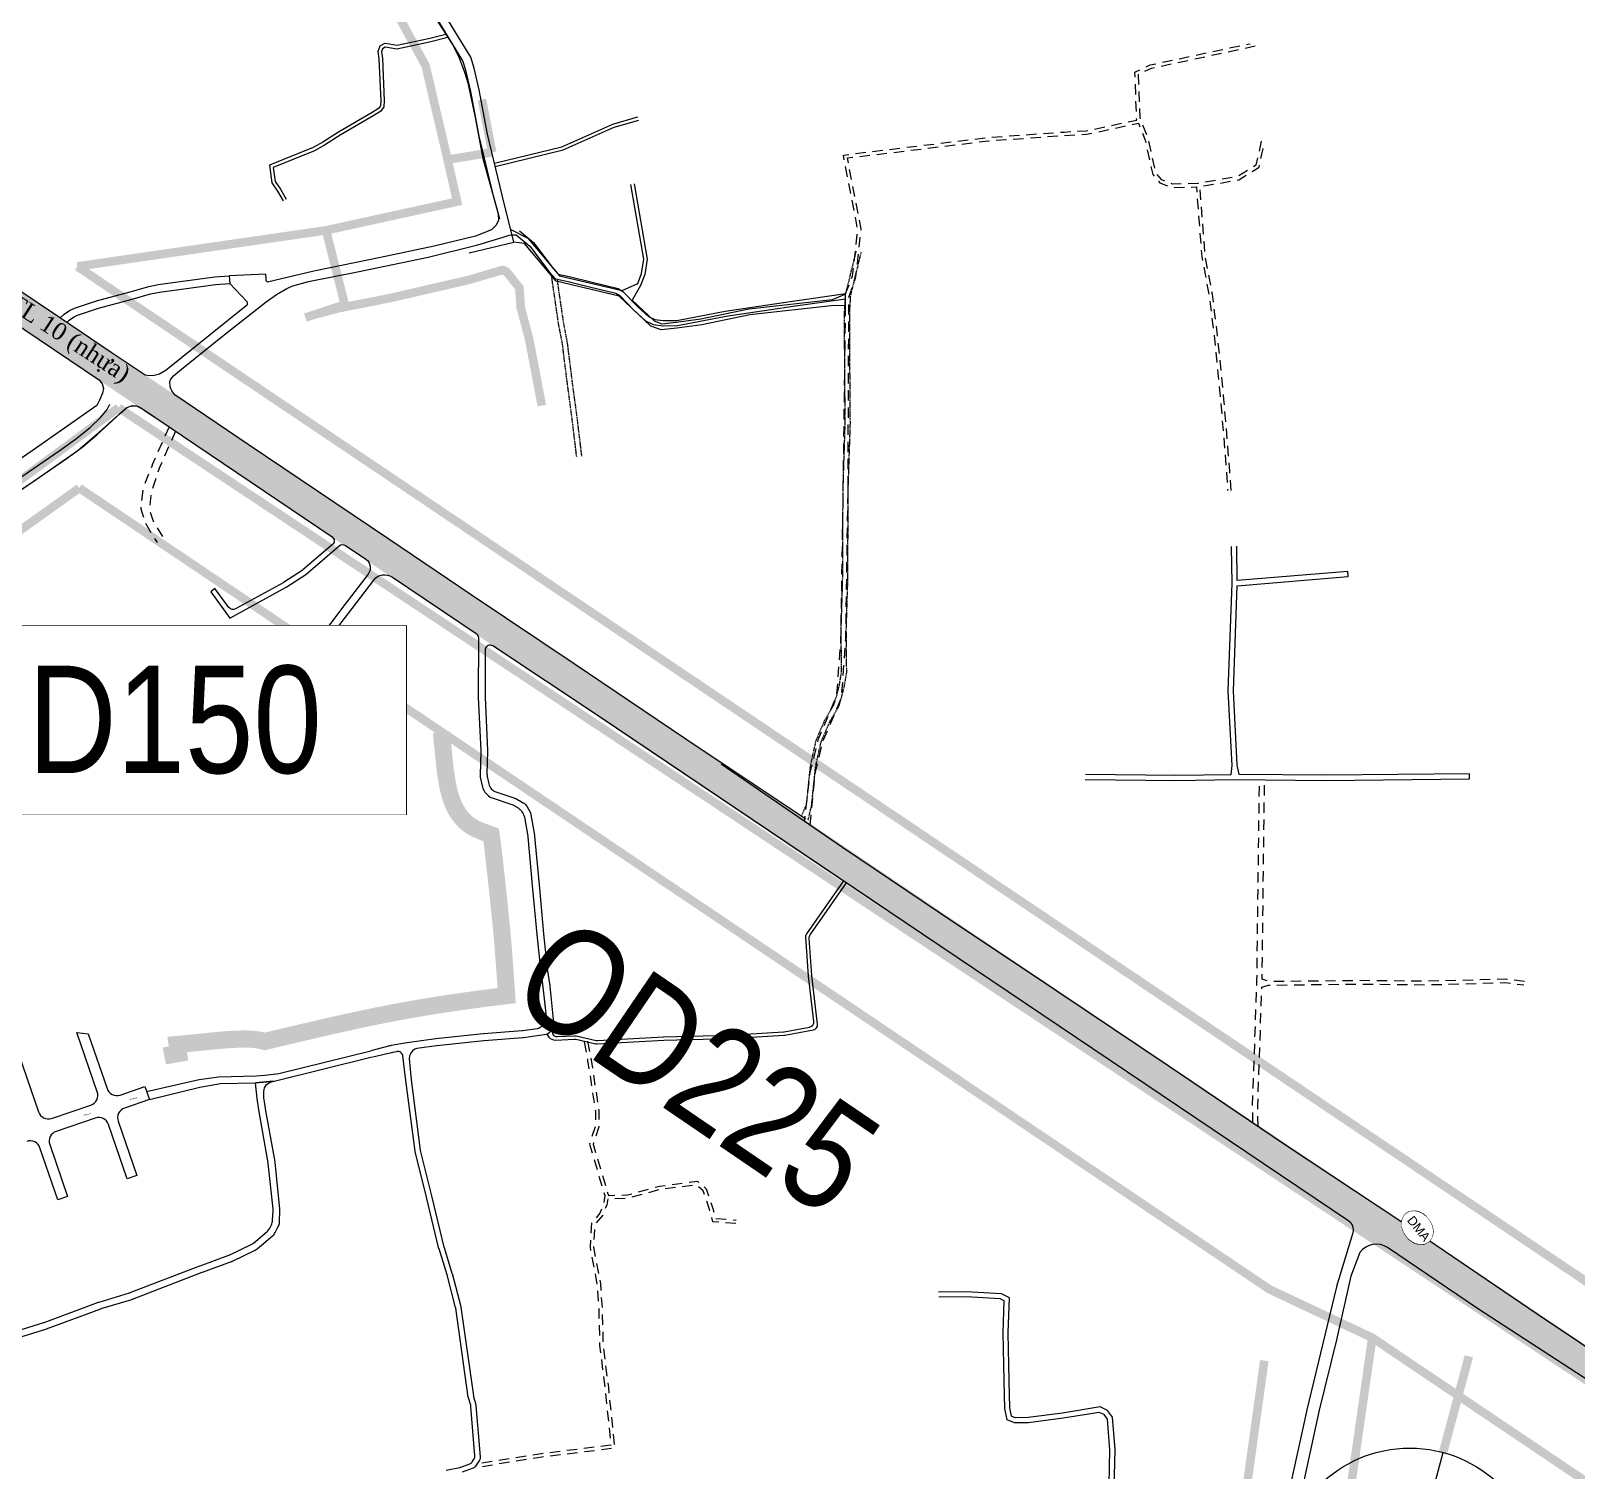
# Model space of a CAD drawing. Header units: metres. Extents: x 556238 to 587446, y 1177111 to 1219372.
# Drawn here: x 577325 to 578225, y 1196255 to 1197093 of the extents above; entities that cross this region are included whole.
import ezdxf
from ezdxf.enums import TextEntityAlignment as Align

# ---------------------------------------------------------------- set-up
doc = ezdxf.new("R2010")
doc.units = ezdxf.units.M
doc.header["$MEASUREMENT"] = 0
doc.set_wipeout_variables(frame=1)
for name, pattern in [('ACAD_ISO03W100', [30, 12, -18]), ('CONTINOUS', [0]), ('DASHED2', [0.375, 0.25, -0.125]), ('HIDDEN2', [4.7625, 3.175, -1.5875]), ('Xr_Nen GT$0$DASHED', [0.75, 0.5, -0.25]), ('Xr_Nen GT$0$MON', [10, 6, -4])]:
    doc.linetypes.add(name, pattern=pattern)
for name, color, linetype, lineweight in [('CNTV- GHI CHU', 7, 'Continuous', 13), ('CNTV-TEXT', 40, 'Continuous', 20), ('PHL_GHI CHU', 5, 'CONTINOUS', 40), ('Pipe _Existing_PHL', 4, 'HIDDEN2', 30), ('Pipe Existing', 1, 'ACAD_ISO03W100', 60), ('PMV_TEXT', 3, 'CONTINOUS', 25), ('textsl', 250, 'Continuous', 20), ('Xr_Nen GT$0$DUONG BT-NEN BT', 38, 'Continuous', 0), ('Xr_Nen GT$0$DUONG NHUA', 38, 'Continuous', 0), ('Xr_Nen GT$0$DUONG_DA', 38, 'Xr_Nen GT$0$MON', 0), ('ống GĐ 1', 5, 'Continuous', 9)]:
    doc.layers.add(name, color=color, linetype=linetype, lineweight=lineweight)
for name, color, linetype in [('Diameter_Text', 2, 'Continuous'), ('DUONG GIAO THONG', 7, 'Continuous'), ('van nhua 63', 8, 'Continuous')]:
    doc.layers.add(name, color=color, linetype=linetype)
doc.styles.add('ARIAL', font='arial.ttf')
doc.styles.get("Standard").update_dxf_attribs({"font": 'arial.ttf'})
doc.styles.add('UTM', font='')
doc.styles.add('VNI-Helve-Condense_G', font='Vhelvcn.ttf')
doc.styles.add('Xr_Nen GT$0$ROMANC', font='romanc.shx')
doc.styles.add('Xr_Nen GT$0$ROMANS', font='romans.shx')
doc.styles.get('UTM').set_extended_font_data('UTM Swiss Condensed')

# ---------------------------------------------------------------- blocks, each defined once
blk = doc.blocks.new('JUNTION BASE')
at = {"layer": 'ống GĐ 1'}
blk.add_ellipse((-4.34, -3.36), major_axis=(-3, 0), ratio=0.775222, dxfattribs=at)
at = {"layer": 'textsl'}
blk.add_attdef('JUNTION', text='', height=1.5, dxfattribs=at).set_placement((-4.08, -3.46), align=Align.MIDDLE)
blk.add_wipeout([(-3.64, -1.1), (-3.54, -1.12), (-3.45, -1.14), (-3.33, -1.18), (-3.22, -1.21), (-3.12, -1.24), (-3.02, -1.28), (-2.9, -1.32), (-2.8, -1.37), (-2.68, -1.43), (-2.56, -1.49), (-2.48, -1.54), (-2.35, -1.63), (-2.27, -1.68), (-2.2, -1.74), (-2.13, -1.8), (-2.05, -1.87), (-1.98, -1.93), (-1.91, -2.01), (-1.84, -2.08), (-1.79, -2.15), (-1.74, -2.21), (-1.71, -2.26), (-1.68, -2.3), (-1.65, -2.34), (-1.61, -2.41), (-1.57, -2.48), (-1.53, -2.55), (-1.49, -2.64), (-1.45, -2.75), (-1.43, -2.81), (-1.4, -2.93), (-1.37, -3.03), (-1.36, -3.13), (-1.35, -3.22), (-1.34, -3.31), (-1.34, -3.41), (-1.35, -3.53), (-1.37, -3.69), (-1.4, -3.82), (-1.43, -3.92), (-1.46, -3.99), (-1.5, -4.1), (-1.57, -4.25), (-1.6, -4.31), (-1.65, -4.38), (-1.68, -4.44), (-1.71, -4.47), (-1.74, -4.52), (-1.77, -4.56), (-1.8, -4.6), (-1.83, -4.63), (-1.85, -4.66), (-1.89, -4.7), (-1.93, -4.74), (-2, -4.81), (-2.08, -4.89), (-2.14, -4.94), (-2.19, -4.99), (-2.26, -5.04), (-2.31, -5.08), (-2.37, -5.11), (-2.42, -5.15), (-2.45, -5.17), (-2.49, -5.19), (-2.52, -5.21), (-2.6, -5.26), (-2.65, -5.28), (-2.7, -5.31), (-2.75, -5.34), (-2.83, -5.37), (-2.91, -5.41), (-3.02, -5.45), (-3.09, -5.48), (-3.17, -5.51), (-3.26, -5.53), (-3.32, -5.55), (-3.38, -5.57), (-3.47, -5.59), (-3.55, -5.61), (-3.61, -5.62), (-3.68, -5.63), (-3.73, -5.64), (-3.81, -5.65), (-3.86, -5.66), (-3.92, -5.67), (-3.99, -5.67), (-4.07, -5.68), (-4.19, -5.69), (-4.27, -5.69), (-4.38, -5.69), (-4.43, -5.69), (-4.48, -5.69), (-4.58, -5.68), (-4.7, -5.67), (-4.81, -5.66), (-4.94, -5.64), (-5, -5.63), (-5.12, -5.61), (-5.22, -5.59), (-5.33, -5.56), (-5.42, -5.53), (-5.61, -5.47), (-5.7, -5.44), (-5.79, -5.4), (-5.88, -5.36), (-5.94, -5.33), (-6.02, -5.29), (-6.12, -5.24), (-6.23, -5.17), (-6.3, -5.12), (-6.44, -5.03), (-6.5, -4.98), (-6.56, -4.93), (-6.63, -4.87), (-6.68, -4.82), (-6.73, -4.78), (-6.78, -4.73), (-6.82, -4.67), (-6.87, -4.62), (-6.92, -4.56), (-6.97, -4.49), (-7.02, -4.42), (-7.06, -4.36), (-7.14, -4.21), (-7.17, -4.15), (-7.21, -4.06), (-7.23, -3.99), (-7.26, -3.91), (-7.28, -3.83), (-7.31, -3.72), (-7.34, -3.52), (-7.34, -3.44), (-7.34, -3.36), (-7.34, -3.29), (-7.34, -3.21), (-7.32, -3.09), (-7.29, -2.93), (-7.26, -2.83), (-7.23, -2.73), (-7.19, -2.63), (-7.14, -2.53), (-7.08, -2.41), (-7.02, -2.32), (-6.92, -2.18), (-6.87, -2.11), (-6.8, -2.03), (-6.72, -1.94), (-6.64, -1.87), (-6.54, -1.78), (-6.45, -1.71), (-6.34, -1.63), (-6.24, -1.56), (-6.17, -1.52), (-5.99, -1.42), (-5.82, -1.34), (-5.69, -1.29), (-5.6, -1.25), (-5.48, -1.21), (-5.36, -1.17), (-5.27, -1.15), (-5.16, -1.13), (-4.99, -1.09), (-4.86, -1.07), (-4.75, -1.06), (-4.65, -1.05), (-4.55, -1.04), (-4.42, -1.04), (-4.34, -1.04), (-4.17, -1.04), (-4.04, -1.05), (-3.94, -1.06), (-3.84, -1.07), (-3.71, -1.09)])
blk = doc.blocks.new('GT CHINH')
at = {"layer": 'DUONG GIAO THONG', "color": 9, "ltscale": 5, "const_width": 17.5}
blk.add_lwpolyline([(14272.4, -3845.11), (13773.35, -3509.42), (13587.02, -3383.26), (13238.41, -3149.82), (12809.47, -2861.52), (12472.39, -2635.02), (12056.71, -2354.7), (11788.45, -2174.34), (11758.47, -2144.36), (11756.84, -2087.49)], dxfattribs=at)
at = {"layer": 'CNTV-TEXT', "ltscale": 5, "insert": (12705.8, -1837.18), "char_height": 84, "width": 530.9201, "attachment_point": 5, "rotation": 261.72468, "style": 'ARIAL', "bg_fill": 3, "box_fill_scale": 1.2, "bg_fill_color": 256, "bg_fill_transparency": 0}
blk.add_mtext('Đ.ỐC EO', dxfattribs=at)
blk = doc.blocks.new('DONG HO')
at = {"lineweight": 0, "ltscale": 5}
for points in [[(-37.5, -64.95), (37.5, 64.95)], [(37.5, -64.95), (-37.5, 64.95)], [(-75, 0), (75, 0)]]:
    blk.add_lwpolyline(points, dxfattribs=at)
blk.add_circle((0, 0), 75, dxfattribs=at)

msp = doc.modelspace()

# ---------------------------------------------------------------- linework, layer by layer
at = {"layer": 'Xr_Nen GT$0$DUONG BT-NEN BT', "flags": 128}
for points in [[(577566.74616, 1197090.60337), (577556.67002, 1197088.06647), (577538.15365, 1197084.07165), (577533.96988, 1197084.87713), (577531.058, 1197085.24082), (577528.29325, 1197083.70602), (577527.15671, 1197080.64484), (577527.78572, 1197076.413), (577528.83388, 1197052.0114), (577528.60252, 1197049.09487), (577527.46798, 1197047.443), (577523.81279, 1197045.12216), (577504.17326, 1197033.7137), (577495.11352, 1197027.91982), (577489.46496, 1197024.73175), (577464.03306, 1197014.48401), (577465.3358, 1197004.18752), (577468.75538, 1196999.41799), (577472.08245, 1196993.79593)], [(577567.89358, 1197088.83745), (577557.12515, 1197086.11864), (577538.1764, 1197082.03054), (577533.65655, 1197082.90072), (577531.45793, 1197083.17533), (577529.91073, 1197082.31643), (577529.21054, 1197080.43053), (577529.77938, 1197076.60346), (577530.83728, 1197051.9751), (577530.55396, 1197048.40349), (577528.88513, 1197045.97372), (577524.85151, 1197043.4126), (577505.2148, 1197032.00576), (577496.14459, 1197026.2052), (577490.33393, 1197022.92564), (577466.21079, 1197013.20527), (577467.25639, 1197004.94116), (577470.4319, 1197000.51206), (577473.80364, 1196994.8145)], [(577594.99748, 1197015.77598), (577634.29236, 1197025.26778), (577664.02672, 1197038.44186), (577678.52909, 1197042.60344)], [(577595.46708, 1197013.83189), (577634.93746, 1197023.36608), (577664.71086, 1197036.55747), (577679.08074, 1197040.68103)], [(577604.51534, 1196977.012), (577614.49122, 1196971.99416), (577632.87685, 1196950.17146), (577669.43729, 1196941.53109), (577678.42951, 1196945.72753), (577680.53432, 1196951.48428), (577681.94049, 1196959.79203), (577674.47045, 1197003.2526)], [(577676.44155, 1197003.5914), (577683.96938, 1196959.79461), (577682.47568, 1196950.96972), (577680.12489, 1196944.54022), (577675.24833, 1196935.98935), (577687.92529, 1196923.89989), (577692.49602, 1196922.2723), (577700.82894, 1196923.14847), (577715.2147, 1196925.03219), (577743.11951, 1196930.92373), (577791.82537, 1196936.35762), (577799.17793, 1196939.39446), (577799.24409, 1196932.5785), (577792.70467, 1196932.934), (577743.67636, 1196927.46414), (577715.80431, 1196921.57952), (577701.23921, 1196919.67231), (577692.0711, 1196918.70833), (577686.04913, 1196920.8527), (577667.70865, 1196938.34321), (577630.94574, 1196947.03143), (577612.44129, 1196968.99517), (577606.3648, 1196969.73624)], [(577607.68695, 1196973.89295), (577615.52936, 1196967.43039), (577626.8368, 1196952.51475), (577630.52592, 1196948.43813), (577637.85495, 1196946.85693), (577650.3517, 1196943.79777), (577665.77235, 1196939.99471), (577667.9476, 1196938.62189), (577676.3331, 1196929.98488), (577682.93241, 1196924.00862), (577687.47137, 1196921.88722), (577693.00089, 1196921.10799), (577701.51147, 1196921.17655), (577729.89716, 1196926.65517), (577768.98726, 1196932.4481), (577799.30569, 1196936.69725)], [(577609.5948, 1196976.20814), (577617.70803, 1196969.52241), (577629.1487, 1196954.43102), (577632.10244, 1196951.16703), (577638.52808, 1196949.78073), (577651.06753, 1196946.71112), (577666.96251, 1196942.79107), (577669.85103, 1196940.96811), (577678.41834, 1196932.14384), (577684.61158, 1196926.53531), (577688.33473, 1196924.79519), (577693.19921, 1196924.10968), (577701.21264, 1196924.17424), (577729.39277, 1196929.61319), (577768.55917, 1196935.41742), (577799.58816, 1196939.76616)], [(577342.15597, 1196925.60483), (577344.4133, 1196927.7941), (577347.59653, 1196929.93124), (577350.53631, 1196931.3511), (577363.27442, 1196935.52593), (577382.90695, 1196940.86292), (577393.75583, 1196943.92896), (577399.24833, 1196944.97653), (577412.08891, 1196946.80758), (577432.1996, 1196949.5418), (577440.51925, 1196950.16922)], [(577346.01821, 1196922.96076), (577347.34641, 1196924.34321), (577349.84042, 1196926.01762), (577352.22308, 1196927.1684), (577364.56625, 1196931.2138), (577384.10912, 1196936.52642), (577394.79124, 1196939.54533), (577399.9879, 1196940.53647), (577412.70967, 1196942.35058), (577432.67234, 1196945.06468), (577440.85765, 1196945.68196)], [(577939.02188, 1196657.08307), (577991.72261, 1196656.51632), (578025.79501, 1196656.92424), (578079.198, 1196656.49215), (578162.75964, 1196657.36791), (578162.7282, 1196660.36775), (578079.19442, 1196659.49227), (578028.59565, 1196659.90168), (578027.52543, 1196665.50408), (578025.25374, 1196708.68461), (578027.4443, 1196769.78293), (578092.03406, 1196775.12596), (578091.78673, 1196778.11575), (578027.47137, 1196772.79542), (578027.20503, 1196792.70763)], [(577939.05414, 1196660.0829), (577991.72079, 1196659.51651), (578023.9731, 1196659.90264), (578024.54032, 1196665.14214), (578022.25091, 1196708.65951), (578024.49264, 1196771.18485), (578024.2053, 1196792.66751)], [(577957.75051, 1196184.11604), (577956.72435, 1196189.90483), (577955.83296, 1196201.43788), (577955.11985, 1196221.36844), (577955.62257, 1196236.63978), (577956.34897, 1196267.06276), (577954.91958, 1196285.85549), (577952.01008, 1196289.80283), (577947.58228, 1196291.82287), (577925.75277, 1196288.31743), (577905.78342, 1196285.67262), (577898.27796, 1196285.57653), (577896.10743, 1196286.47119), (577895.09691, 1196291.37494), (577894.77611, 1196307.12184), (577894.16273, 1196334.94599), (577894.90347, 1196355.33711), (577890.21194, 1196357.77365), (577869.70442, 1196358.9404), (577853.58989, 1196358.6449)], [(577954.67688, 1196184.26758), (577953.74464, 1196189.52651), (577952.8371, 1196201.26859), (577952.11808, 1196221.36416), (577952.62374, 1196236.72494), (577953.34624, 1196266.98461), (577951.99355, 1196284.76898), (577950.0569, 1196287.39644), (577947.16233, 1196288.717), (577926.18762, 1196285.34882), (577906.00033, 1196282.67515), (577897.70239, 1196282.56892), (577893.49081, 1196284.30487), (577892.10314, 1196291.03884), (577891.77678, 1196307.05823), (577891.16152, 1196334.9674), (577891.83655, 1196353.54945), (577889.39974, 1196354.81501), (577869.64664, 1196355.93884), (577853.64489, 1196355.6454)]]:
    msp.add_lwpolyline(points, dxfattribs=at)
for points in [[(577625.56818, 1196508.83245), (577626.67169, 1196506.95321, 0.145459467), (577630.47849, 1196505.33617), (577641.57443, 1196505.88783, -0.068055633), (577642.38431, 1196505.81782), (577654.06676, 1196503.1793, 0.06992667), (577654.89896, 1196503.11048), (577693.57051, 1196505.32201, -0.008119296), (577693.66786, 1196505.32599), (577731.67748, 1196506.26307, 0.008989297), (577731.78524, 1196506.26766), (577763.63511, 1196508.20029, 0.030299073), (577763.9957, 1196508.2442), (577780.72341, 1196511.31863, 0.396144899), (577783.15965, 1196514.6274), (577779.77314, 1196542.78804, -0.013531719), (577779.75812, 1196542.94969), (577778.33135, 1196564.68184, -0.170096513), (577778.86318, 1196566.59298), (577799.98158, 1196596.91346)], [(577629.16617, 1196514.20348), (577628.85221, 1196508.89776, 0.282021704), (577631.60323, 1196507.39456), (577641.74826, 1196507.89894, -0.068055633), (577642.55815, 1196507.82894), (577654.2332, 1196505.19208, 0.06992667), (577655.06539, 1196505.12327), (577693.48875, 1196507.3206, -0.008119296), (577693.58609, 1196507.32458), (577731.59224, 1196508.26157, 0.008989297), (577731.7, 1196508.26617), (577763.39289, 1196510.18927, 0.030299073), (577763.75348, 1196510.23318), (577778.5133, 1196512.94593, 0.396144899), (577780.94955, 1196516.2547), (577777.78098, 1196542.60299, -0.013531719), (577777.76597, 1196542.76465), (577776.28974, 1196565.24997, -0.170096513), (577776.82157, 1196567.16111), (577798.34042, 1196598.05654)], [(577308.34077, 1196333.52569), (577332.5622, 1196340.9437, 0.01418242), (577332.88464, 1196341.05254), (577364.51844, 1196352.7403, -0.014287903), (577364.84329, 1196352.84988), (577382.48764, 1196358.24546, 0.017588542), (577382.8866, 1196358.38298), (577423.49308, 1196373.99804, -0.004543204), (577423.5952, 1196374.03625), (577440.45246, 1196380.16939, 0.025216091), (577441.00967, 1196380.40456), (577453.45275, 1196386.41193, 0.063490269), (577454.72503, 1196387.23931), (577462.69019, 1196393.99476, 0.097952098), (577464.14001, 1196395.81684), (577465.21525, 1196397.89827, 0.109216177), (577465.87931, 1196400.40199), (577466.12224, 1196406.22566, 0.036358035), (577466.09523, 1196407.09668), (577463.34369, 1196433.5407, 0.017824222), (577463.2843, 1196433.9642), (577457.84211, 1196464.75012, -0.001198609), (577457.83717, 1196464.77846), (577456.92898, 1196471.29279, -0.041196392), (577456.92898, 1196471.29279), (577455.8093, 1196480.48993)], [(577309.69085, 1196329.75578), (577333.84204, 1196337.15228, 0.01418242), (577334.16448, 1196337.26112), (577365.79748, 1196348.94858, -0.014287903), (577366.12234, 1196349.05816), (577383.79196, 1196354.46148, 0.017588542), (577384.19092, 1196354.59899), (577424.89485, 1196370.25152, -0.004543204), (577424.99697, 1196370.28973), (577442.00976, 1196376.47947, 0.025216091), (577442.56697, 1196376.71463), (577455.65108, 1196383.03149, 0.063490269), (577456.92337, 1196383.85887), (577465.88088, 1196391.45595, 0.097952098), (577467.3307, 1196393.27803), (577469.17492, 1196396.84805, 0.109216177), (577469.83898, 1196399.35177), (577470.1309, 1196406.34995, 0.036358035), (577470.1039, 1196407.22097), (577467.30745, 1196434.09654, 0.017824222), (577467.24806, 1196434.52004), (577461.78271, 1196465.43698, -0.001198609), (577461.77777, 1196465.46532), (577460.87765, 1196470.70356, -0.041196392), (577460.79107, 1196471.6868), (577460.77107, 1196475.33672, -0.392835296), (577466.29736, 1196481.35088), (577455.8093, 1196480.48993)]]:
    msp.add_lwpolyline(points, format="xyb", dxfattribs=at)
at = {"layer": 'Xr_Nen GT$0$DUONG NHUA', "flags": 128}
for points in [[(577598.07395, 1196983.07874), (577594.55859, 1196995.88634), (577586.15929, 1197031.48411), (577581.17344, 1197057.37404), (577578.43106, 1197069.7263), (577576.62619, 1197075.20568), (577559.25708, 1197103.56095), (577541.32347, 1197136.36693), (577527.9398, 1197158.08801), (577526.27329, 1197164.3283), (577526.09843, 1197172.78818), (577523.96398, 1197200.02275), (577520.25811, 1197236.81596), (577518.0203, 1197252.93166), (577513.37891, 1197304.87423), (577510.34439, 1197347.08637), (577506.8923, 1197390.01928), (577504.1218, 1197413.18605), (577501.18676, 1197430.89672), (577499.69643, 1197446.02573), (577498.19981, 1197469.7377), (577498.66462, 1197473.90735), (577498.18679, 1197478.13804), (577490.67488, 1197495.94759)], [(577552.22285, 1197113.4443), (577570.58411, 1197084.68294), (577574.48201, 1197076.97079), (577577.57746, 1197068.61928), (577579.47896, 1197062.38878), (577583.63574, 1197043.3148), (577588.19282, 1197018.35659), (577597.26221, 1196986.36759), (577597.33005, 1196982.24498), (577595.79063, 1196979.35104), (577593.25987, 1196976.87426), (577583.98941, 1196973.24194), (577559.97407, 1196967.37226), (577528.5744, 1196960.71933), (577489.91625, 1196952.75589), (577462.96985, 1196946.51623), (577462.12466, 1196947.18669), (577462.07218, 1196948.65555), (577461.88843, 1196951.06862), (577440.51925, 1196950.16922), (577440.85765, 1196945.68196), (577450.78032, 1196935.21439), (577451.12159, 1196934.1652), (577451.04288, 1196933.40457), (577450.38657, 1196932.59145), (577429.61241, 1196916.03075), (577403.81835, 1196895.23931), (577400.08913, 1196892.85782), (577396.92748, 1196892.0614), (577394.13795, 1196891.87558), (577391.72023, 1196892.37998), (577371.93833, 1196905.45081), (577342.4047, 1196925.44503), (577315.71512, 1196943.38972)], [(577580.35113, 1196963.41394), (577606.3648, 1196969.73624), (577599.41508, 1196997.07644), (577591.04948, 1197032.53143), (577586.06988, 1197058.38884), (577583.25812, 1197071.05358), (577581.19339, 1197077.32189), (577563.58518, 1197106.0675)], [(577776.272, 1196633.883), (577714.23455, 1196675.30225), (577641.47369, 1196724.35017), (577581.37411, 1196764.38441), (577533.49213, 1196796.90682), (577501.99418, 1196817.94695), (577451.55582, 1196851.93909), (577408.88816, 1196880.8071), (577407.20249, 1196883.20063), (577406.29632, 1196885.51954), (577406.0974, 1196888.58936), (577406.67203, 1196889.95862), (577408.21965, 1196891.88535), (577412.72826, 1196895.88269), (577437.73145, 1196915.74073), (577462.05271, 1196935.04733), (577468.04479, 1196939.3026), (577474.22533, 1196942.65415), (577477.55086, 1196944.21274), (577486.82152, 1196946.81111), (577515.21409, 1196952.50448), (577556.46202, 1196961.02441), (577585.38915, 1196968.22586), (577600.16816, 1196972.56395), (577603.5026, 1196973.81767), (577605.63643, 1196974.01291), (577607.18416, 1196973.99789), (577607.68695, 1196973.89295)], [(577312.73437, 1196924.6451), (577365.08874, 1196889.42525), (577366.66691, 1196887.17251), (577367.34317, 1196884.52557), (577366.77956, 1196881.87862), (577365.13978, 1196877.80813), (577363.5436, 1196874.7179), (577325.85766, 1196848.35299), (577302.48948, 1196832.27565)], [(577121.545, 1196693.295), (577177.456, 1196732.676), (577266.24715, 1196796.64036), (577307.44714, 1196824.78213), (577342.12019, 1196848.72578), (577351.133, 1196855.11231), (577359.55829, 1196861.80741), (577365.74285, 1196867.7775), (577369.48616, 1196872.27068), (577371.13606, 1196875.51119)], [(577304.00553, 1196815.45409), (577328.21908, 1196831.67672), (577352.51236, 1196848.4593), (577364.88462, 1196859.09922), (577378.02777, 1196871.02139), (577381.06428, 1196873.57358), (577384.27103, 1196874.67951), (577386.68321, 1196874.42429), (577390.85782, 1196872.209), (577406.84031, 1196861.51234)], [(577482.68391, 1196701.8635), (577480.01682, 1196703.8516)], [(577727.08288, 1196666.02814), (577797.66989, 1196617.63057), (577853.63666, 1196580.02175), (577922.48192, 1196534.01738), (577987.93644, 1196490.16928), (578054.93401, 1196444.73068), (578123.21397, 1196399.56448), (578202.02248, 1196346.08321), (578277.70494, 1196295.43063)], [(577392.51845, 1196475.34691), (577422.99558, 1196482.48688), (577434.4074, 1196483.95134), (577456.21565, 1196484.47506), (577461.26888, 1196484.85717), (577469.51024, 1196485.87851), (577523.01433, 1196499.17461)], [(577394.09832, 1196470.71108), (577423.41729, 1196477.94131), (577435.47176, 1196480.10193), (577455.8093, 1196480.48993), (577466.72537, 1196481.38477), (577466.72537, 1196481.38477), (577523.72518, 1196495.5341)]]:
    msp.add_lwpolyline(points, dxfattribs=at)
for points in [[(577310.84396, 1196819.83624), (577345.61074, 1196843.62419), (577354.73544, 1196850.16334), (577363.5116, 1196857.63286), (577370.14426, 1196863.68682), (577377.35403, 1196870.29068), (577379.71615, 1196872.40686, -0.343327319), (577389.52071, 1196873.08542), (577500.47474, 1196798.15503, -0.514635542), (577500.6371, 1196793.729), (577483.38498, 1196778.95045, -0.032803104), (577483.07023, 1196778.71476), (577472.23735, 1196771.66128, -0.01845499), (577472.04749, 1196771.54741), (577444.30681, 1196756.27176, -0.375702761), (577440.44735, 1196757.11628), (577432.30274, 1196768.13337), (577429.8283, 1196766.27116), (577440.85017, 1196750.89109), (577473.755, 1196768.87864), (577485.13351, 1196776.28739), (577504.61916, 1196792.97923, -0.337132522), (577508.24576, 1196793.18978), (577520.09361, 1196785.21681, -0.433196206), (577521.49582, 1196776.5759), (577507.90178, 1196758.94072, -0.000191515), (577507.8981, 1196758.93583), (577491.13877, 1196736.66219, 0.033462504), (577490.55425, 1196735.76643), (577485.28191, 1196726.36841), (577485.75817, 1196724.15299, -0.136251865), (577485.50542, 1196719.87986), (577480.01682, 1196703.8516)], [(577482.68391, 1196701.8635), (577485.58481, 1196710.12809, -0.003642969), (577485.62422, 1196710.2378), (577492.09245, 1196727.84051, -0.042060036), (577492.66011, 1196729.05825), (577497.35002, 1196737.24401, -0.034557015), (577497.96395, 1196738.16218), (577512.09131, 1196756.42327, 0.001859243), (577512.12754, 1196756.47046), (577524.73317, 1196773.01738, -0.397129187), (577535.56333, 1196774.80652), (577584.36781, 1196741.9637, -0.250928404), (577585.69287, 1196739.45993), (577585.52276, 1196705.0968, 0.013344248), (577585.52972, 1196704.77667), (577587.02448, 1196673.93211, -0.019180569), (577587.02911, 1196673.47197), (577586.64183, 1196659.78576, 0.060364849), (577586.77487, 1196658.34841), (577588.0384, 1196652.50287, 0.132717204), (577589.47483, 1196649.72185), (577591.07389, 1196647.97291, 0.129367127), (577593.64013, 1196646.31776), (577604.63256, 1196642.72951, -0.051780319), (577605.76475, 1196642.22527), (577608.80895, 1196640.47232, -0.133944104), (577611.03446, 1196638.23177), (577611.73267, 1196637.00015, -0.085640463), (577612.42247, 1196635.07988), (577614.35753, 1196624.07143, -0.020960574), (577614.42375, 1196623.57297), (577617.17553, 1196593.13847, 0.000824843), (577617.17735, 1196593.11876), (577619.64075, 1196566.84066, 0.002520681), (577619.6467, 1196566.78046), (577621.74249, 1196546.61413, 0.010329681), (577621.7732, 1196546.36815), (577623.22518, 1196536.41577, -0.010836902), (577623.25714, 1196536.15769), (577625.02823, 1196519.07117), (577625.02823, 1196519.07117), (577625.02823, 1196519.07117, -0.326574431), (577619.87219, 1196511.85488), (577611.54418, 1196510.69939, -0.015840509), (577611.16625, 1196510.65911), (577588.65431, 1196508.97862, 0.007766721), (577588.46867, 1196508.96186), (577560.96466, 1196506.04723, 0.00704616), (577560.79677, 1196506.02705), (577544.18733, 1196503.792, 0.010910294), (577543.92867, 1196503.75144), (577534.85638, 1196502.12491, 0.02839463), (577534.19404, 1196501.96691), (577523.01433, 1196499.17461)], [(578058.81273, 1196247.59982), (578067.99089, 1196289.23042, -0.004637211), (578068.02418, 1196289.37502), (578085.39842, 1196361.768, -0.014208832), (578085.51702, 1196362.20684), (578094.88797, 1196393.3394, 0.32885855), (578092.49223, 1196400.04671), (577656.061, 1196693.718), (577594.13922, 1196734.78345, 0.521942738), (577589.65986, 1196732.78243), (577589.52324, 1196705.18377, 0.013344248), (577589.53019, 1196704.86364), (577591.02722, 1196673.97241, -0.019180569), (577591.03185, 1196673.51227), (577590.65394, 1196660.15711, 0.060364849), (577590.78698, 1196658.71976), (577591.71977, 1196654.40434, 0.132717204), (577593.1562, 1196651.62332), (577593.31574, 1196651.44882, 0.129367127), (577595.88198, 1196649.79368), (577606.26867, 1196646.40316, -0.051780319), (577607.40086, 1196645.89892), (577611.75057, 1196643.39421, -0.133944104), (577613.97608, 1196641.15366), (577615.55279, 1196638.37241, -0.085640463), (577616.24259, 1196636.45215), (577618.32617, 1196624.5987, -0.020960574), (577618.3924, 1196624.10025), (577621.15869, 1196593.50524, 0.000824843), (577621.1605, 1196593.48553), (577623.62141, 1196567.23408, 0.002520681), (577623.62736, 1196567.17387), (577625.71252, 1196547.10981, 0.010329681), (577625.74323, 1196546.86383), (577627.1958, 1196536.90743, -0.010836902), (577627.22775, 1196536.64935), (577629.18901, 1196517.39777, -0.030715367), (577629.21854, 1196516.66189), (577629.16617, 1196514.20348, -0.36832715), (577623.99212, 1196508.38819), (577611.96835, 1196506.71993, -0.015840509), (577611.59042, 1196506.67964), (577589.01404, 1196504.99434, 0.007766721), (577588.82841, 1196504.97758), (577561.44224, 1196502.07545, 0.00704616), (577561.27435, 1196502.05526), (577549.84353, 1196500.51708), (577548.61967, 1196499.99527, 0.268898274), (577545.38643, 1196494.63884), (577546.45538, 1196482.26937, 0.001448892), (577546.45757, 1196482.25212), (577551.7816, 1196441.33081, 0.027538718), (577551.84216, 1196441.0062), (577558.26875, 1196414.68839, 0.0000798), (577558.26897, 1196414.68746), (577565.58843, 1196384.75469, 0.015404428), (577565.63783, 1196384.5766), (577570.28999, 1196369.6136, -0.010948499), (577570.32624, 1196369.48734), (577575.36793, 1196350.35383, -0.029488818), (577575.43771, 1196350.00722), (577582.71801, 1196298.24154, 0.037084145), (577582.81233, 1196297.80726), (577584.12877, 1196293.36324, -0.051527369), (577584.24222, 1196292.75708), (577586.71225, 1196262.72599, -0.164967168), (577586.24494, 1196260.85635), (577584.06547, 1196257.47035, -0.161186992), (577582.59866, 1196256.286), (577576.2366, 1196253.89397, -0.040013622)], [(577309.21244, 1196522.96886), (577329.59582, 1196463.50818, 0.413686833), (577337.20705, 1196459.7746), (577360.01517, 1196467.54751, 0.414740488), (577363.75547, 1196475.17244), (577351.87366, 1196509.83307), (577358.47955, 1196509.06546), (577369.44174, 1196477.08749, 0.413686833), (577377.05297, 1196473.35391), (577391.51769, 1196478.28343), (577394.09832, 1196470.71108), (577379.66764, 1196465.79318, 0.414740488), (577375.92734, 1196458.16824), (577386.75536, 1196426.58167), (577381.07959, 1196424.636), (577370.24108, 1196456.25319, 0.413686833), (577362.62984, 1196459.98677), (577339.82172, 1196452.21386, 0.414740488), (577336.08142, 1196444.58893), (577346.45943, 1196414.31507), (577340.78366, 1196412.3694), (577330.39515, 1196442.67388, 0.413686833), (577322.78392, 1196446.40746)], [(577524.17393, 1196495.63083), (577535.1237, 1196498.0698, -0.02839463), (577535.78603, 1196498.2278), (577538.22188, 1196498.67886)], [(577566.81845, 1196255.00985), (577574.94512, 1196256.65436, 0.040013622), (577575.40589, 1196256.78668), (577580.61348, 1196258.74464, 0.161186992), (577582.08028, 1196259.929), (577583.17163, 1196261.6245, 0.164967168), (577583.63894, 1196263.49415), (577581.27773, 1196292.20221, 0.051527369), (577581.16427, 1196292.80838), (577579.87259, 1196297.16882, -0.037084145), (577579.77828, 1196297.60309), (577572.49161, 1196349.41406, 0.029488818), (577572.42183, 1196349.76066), (577567.442, 1196368.6594, 0.010948499), (577567.40575, 1196368.78566), (577562.74565, 1196383.77421, -0.015404428), (577562.69625, 1196383.95229), (577555.35483, 1196413.97487, -0.000079799), (577555.35461, 1196413.9758), (577548.88857, 1196440.45518, -0.027538719), (577548.82801, 1196440.77979), (577543.48153, 1196481.87369, -0.001448892), (577543.47933, 1196481.89094), (577541.71518, 1196496.09341, 0.428739063), (577538.22188, 1196498.67886), (577538.22188, 1196498.67886)], [(578232.68429, 1196306.59191), (578167.40577, 1196349.05339), (578115.03058, 1196384.56279, 0.404200131), (578098.92656, 1196381.78012), (578093.57852, 1196368.05001), (578085.31591, 1196330.99365), (578075.11176, 1196289.98435), (578065.29528, 1196244.43969)]]:
    msp.add_lwpolyline(points, format="xyb", dxfattribs=at)
at = {"layer": 'Xr_Nen GT$0$DUONG_DA', "flags": 128}
for points in [[(577799.17793, 1196939.39446), (577803.5212, 1196949.97108), (577804.66273, 1196959.8292), (577806.48492, 1196977.33163), (577798.14648, 1197020.42036), (577882.32394, 1197030.65504), (577926.65674, 1197033.82171), (577939.54824, 1197034.48474), (577968.92676, 1197040.77234), (577967.92715, 1197068.56252), (577976.81652, 1197072.87479), (578042.65845, 1197086.93907), (578043.2265, 1197091.80148), (578044.0984, 1197101.09039), (578051.50197, 1197107.96887), (578062.87344, 1197111.65345), (578074.73763, 1197121.68601), (578080.01287, 1197130.58515), (578072.05409, 1197166.6394), (578067.85255, 1197194.91184)], [(578041.46888, 1197028.46786), (578038.4007, 1197014.58239), (578027.74825, 1197007.86284), (578004.52817, 1197003.94096), (577989.87594, 1197003.40947), (577983.60436, 1197005.95634), (577980.09855, 1197010.06378), (577975.79105, 1197029.61967), (577970.87694, 1197042.19335), (577969.97271, 1197067.33193), (577977.47135, 1197070.96954), (578044.47855, 1197085.28273), (578045.21562, 1197091.59196), (578046.01838, 1197100.14423), (578052.53923, 1197106.20259), (578063.86432, 1197109.87214), (578076.28629, 1197120.37636), (578081.93293, 1197129.90204), (578118.13729, 1197131.77611), (578179.18956, 1197138.87314), (578214.47386, 1197138.35144), (578227.80642, 1197139.63586), (578244.9931, 1197149.24627), (578257.82003, 1197074.02191), (578266.60982, 1196989.84764), (578275.76094, 1196927.0529), (578297.28072, 1196803.67446), (578306.27913, 1196744.40559), (578314.51689, 1196686.55146), (578326.19878, 1196628.20012), (578333.97169, 1196577.21736), (578335.88135, 1196519.80332), (578336.68407, 1196425.17603), (578337.44924, 1196335.26103), (578338.18287, 1196303.08119), (578338.09776, 1196286.33127), (578329.50764, 1196260.63732)], [(577778.88226, 1196630.5122), (577781.65887, 1196660.47286), (577786.36229, 1196679.4792), (577797.1231, 1196704.89481), (577799.55817, 1196738.45516), (577800.87195, 1196824.07037), (577801.34599, 1196937.77075), (577805.47831, 1196949.48527), (577806.65079, 1196959.61061), (577808.50493, 1196977.41998), (577800.51768, 1197018.69394), (577882.516, 1197028.66366), (577926.77936, 1197031.82538), (577939.81055, 1197032.49558), (577969.99498, 1197038.95567), (577973.87145, 1197029.03702), (577978.25287, 1197009.1455), (577982.39985, 1197004.28686), (577989.52034, 1197001.39526), (578003.70623, 1197001.90983), (578006.82907, 1196961.11089), (578011.04215, 1196939.05739), (578013.8386, 1196917.1339), (578017.77378, 1196877.89343), (578021.1755, 1196836.3549), (578021.89576, 1196825.15362)], [(578023.89164, 1196825.28196), (578023.17026, 1196836.5007), (578019.76562, 1196878.07485), (578015.82593, 1196917.36025), (578013.01825, 1196939.37186), (578008.81465, 1196961.37569), (578005.69676, 1197002.11001), (578028.47641, 1197005.9575), (578040.17355, 1197013.33603), (578043.42177, 1197028.03635)], [(577799.24409, 1196932.5785), (577797.87205, 1196824.09963), (577796.55983, 1196738.58684), (577794.1669, 1196705.60719), (577783.50716, 1196680.43028), (577778.70176, 1196661.01185), (577775.37188, 1196632.91906)], [(578036.547, 1196457.20098), (578036.41814, 1196466.82061), (578038.95832, 1196540.20415), (578039.76967, 1196606.33472), (578040.41573, 1196656.813)], [(578194.66863, 1196539.42173), (578183.40757, 1196540.77796), (578138.45015, 1196539.57014), (578098.4624, 1196539.94918), (578046.05254, 1196539.33102), (578041.96481, 1196540.71469), (578042.76944, 1196606.29792), (578043.41548, 1196656.77461)], [(578039.57478, 1196455.1475), (578039.41884, 1196466.78879), (578041.8213, 1196536.19395), (578045.7347, 1196537.32713), (578098.46472, 1196537.94907), (578138.46753, 1196537.56988), (578183.31435, 1196538.77473), (578194.42949, 1196537.43608)], [(577647.24276, 1196504.31377), (577649.28179, 1196493.46933), (577653.80687, 1196464.09839), (577653.80569, 1196455.18103), (577650.33967, 1196444.86637), (577659.2659, 1196414.81142), (577658.5065, 1196410.00768), (577656.36136, 1196404.62526), (577651.59484, 1196398.95893), (577650.6571, 1196384.74564), (577654.69571, 1196363.37484), (577655.69923, 1196348.91423), (577656.24089, 1196327.55443), (577659.33044, 1196302.90019), (577662.80537, 1196269.56981), (577622.3337, 1196264.62739), (577583.90695, 1196258.45771)], [(577649.20831, 1196504.68335), (577651.25344, 1196493.80648), (577655.80689, 1196464.25142), (577655.80564, 1196454.85385), (577652.43706, 1196444.82916), (577661.31502, 1196414.93676), (577672.44641, 1196415.20464), (577691.05583, 1196420.35183), (577713.17699, 1196423.19021), (577718.30091, 1196418.8276), (577722.21958, 1196407.30689), (577723.66718, 1196401.52352), (577735.71707, 1196400.63676)], [(577735.57029, 1196398.64215), (577722.07817, 1196399.63504), (577720.2995, 1196406.74109), (577716.58487, 1196417.66196), (577712.55403, 1196421.09389), (577691.45168, 1196418.38623), (577672.74149, 1196413.21117), (577660.99306, 1196412.92844), (577660.44709, 1196409.47474), (577658.09971, 1196403.58488), (577653.54735, 1196398.17313), (577652.66948, 1196384.86743), (577656.68277, 1196363.63064), (577657.69747, 1196349.00885), (577658.23772, 1196327.7045), (577661.3175, 1196303.12825), (577664.99835, 1196267.82276), (577622.61355, 1196262.6467), (577584.224, 1196256.483)]]:
    msp.add_lwpolyline(points, dxfattribs=at)
at = {"layer": 'Xr_Nen GT$0$DUONG_DA', "linetype": 'Xr_Nen GT$0$DASHED', "flags": 128}
for points in [[(577773.65476, 1196635.5759), (577776.73533, 1196642.47408), (577778.97582, 1196664.56281), (577782.2694, 1196679.65373), (577787.24853, 1196691.33016), (577792.69766, 1196700.67897), (577794.27601, 1196705.75683), (577795.81455, 1196711.87317), (577797.10366, 1196719.5634), (577796.86431, 1196744.40497), (577797.74509, 1196772.29628), (577797.90704, 1196808.92825), (577798.02729, 1196827.49188), (577799.2296, 1196864.17603), (577798.87621, 1196912.25311), (577798.87642, 1196929.19084), (577799.44893, 1196939.20209), (577805.71691, 1196964.59513)], [(577777.71374, 1196633.59543), (577779.70005, 1196641.97455), (577781.94326, 1196664.09007), (577785.14004, 1196678.73742), (577789.93467, 1196689.98119), (577795.46124, 1196699.46287), (577797.16527, 1196704.94506), (577798.75333, 1196711.25827), (577800.10607, 1196719.32806), (577799.86477, 1196744.37207), (577800.74488, 1196772.24229), (577800.90699, 1196808.91191), (577801.02697, 1196827.43302), (577802.22997, 1196864.13791), (577801.87621, 1196912.26412), (577801.87642, 1196929.10511), (577802.42816, 1196938.75316), (577808.62949, 1196963.8762)], [(577642.91749, 1196844.73627), (577640.18018, 1196867.43239), (577637.44071, 1196887.7113), (577634.57944, 1196910.74186), (577632.34932, 1196922.22057), (577628.81096, 1196946.37738), (577628.17395, 1196951.03234)], [(577645.89591, 1196845.09549), (577643.15603, 1196867.81283), (577640.41585, 1196888.09706), (577637.54392, 1196911.21342), (577635.30755, 1196922.72431), (577631.81096, 1196946.59593), (577631.81759, 1196948.15803)]]:
    msp.add_lwpolyline(points, dxfattribs=at)
at = {"layer": 'Xr_Nen GT$0$DUONG_DA', "flags": 128}
for points in [[(577405.58068, 1196862.27791), (577395.74217, 1196840.03877, 0.009992041), (577395.64956, 1196839.81759), (577390.74504, 1196827.41406, 0.061107848), (577390.37721, 1196825.99999), (577389.10825, 1196816.47308, 0.115444805), (577389.37429, 1196813.75182), (577391.99255, 1196806.0406, 0.05399042), (577392.53726, 1196804.86904), (577398.59585, 1196794.83197)], [(577409.37251, 1196859.72621), (577399.99985, 1196838.54009, 0.022460955), (577399.80421, 1196838.03807), (577395.26594, 1196824.64388, 0.056615146), (577394.97886, 1196823.32023), (577394.18803, 1196815.47495, 0.104554759), (577394.4553, 1196813.0072), (577396.10636, 1196807.96153, 0.056770386), (577396.67209, 1196806.72686), (577402.4484, 1196797.15745)]]:
    msp.add_lwpolyline(points, format="xyb", dxfattribs=at)

# ---------------------------------------------------------------- texts
at = {"layer": 'Xr_Nen GT$0$DUONG NHUA', "insert": (577228.3611, 1196997.52214), "char_height": 10, "attachment_point": 1, "rotation": 326.94763615, "style": 'Xr_Nen GT$0$ROMANS'}
msp.add_mtext_dynamic_manual_height_columns('\\pi58.86878;{\\fTimes New Roman|b0|i0|c0|p18;Đường TL 10 (nhựa)}', width=241.1550017, gutter_width=5, heights=[0], dxfattribs=at)
at = {"layer": 'Xr_Nen GT$0$DUONG NHUA', "char_height": 0.8, "width": 11.4575105, "attachment_point": 1, "rotation": 16.22845366, "style": 'Xr_Nen GT$0$ROMANC'}
for insert in [(577382.47927, 1196471.06586), (577355.3027, 1196461.83925)]:
    msp.add_mtext('{\\fTimes New Roman|b0|i1|c0|p18;Đường N1}', dxfattribs=dict(at, insert=insert))

# ---------------------------------------------------------------- next in the draw order: block references
at = {"layer": 'DUONG GIAO THONG'}
msp.add_blockref('GT CHINH', (565391.56753, 1199198.47471), dxfattribs=at)

# ---------------------------------------------------------------- next in the draw order: linework, layer by layer
at = {"layer": 'CNTV- GHI CHU', "color": 5, "ltscale": 5}
msp.add_lwpolyline([(577543.57291, 1196636.58094), (577314.5011, 1196636.58094), (577314.5011, 1196746.58094), (577543.57291, 1196746.58094)], close=True, dxfattribs=at)
at = {"layer": 'Pipe _Existing_PHL', "color": 5, "linetype": 'DASHED2', "ltscale": 500, "flags": 128}
for points, const_width in [([(577352.13792, 1196955.59379), (577496.96986, 1196976.58669), (577573.26765, 1196993.28405), (577569.03718, 1197012.11279), (577554.90975, 1197072.43215), (577505.99663, 1197162.03755), (577482.50617, 1197415.455), (577513.42463, 1197456.38015), (577506.83592, 1197495.22816)], 5), ([(577593.7086, 1197021.9983), (577587.70073, 1197052.71023)], 5), ([(577567.89795, 1197017.76546), (577593.7086, 1197021.9983)], 5), ([(577496.96986, 1196976.58669), (577507.84361, 1196933.38234), (577484.91984, 1196925.80422)], 5), ([(577489.05518, 1196927.20801), (577504.01373, 1196931.19053), (577535.25377, 1196937.38456), (577580.1075, 1196947.76563), (577599.65554, 1196953.51979), (577601.32021, 1196952.92058), (577604.29909, 1196950.12276)], 5), ([(577602.52848, 1196952.01625), (577603.49537, 1196950.8376), (577607.63, 1196945.43961), (577609.50883, 1196943.26873), (577610.28037, 1196931.84248), (577615.21846, 1196913.22815), (577622.60388, 1196874.57541)], 5), ([(577353.30257, 1196826.61505), (577088.71404, 1196637.76958), (577019.99468, 1196584.99384), (576982.75511, 1196560.68422)], 5), ([(577564.15257, 1196684.54914), (577566.05399, 1196665.02816), (577566.72542, 1196659.87496), (577567.4425, 1196655.48463), (577568.21682, 1196651.65396), (577569.07252, 1196648.2461), (577570.04494, 1196645.14607), (577571.17892, 1196642.26932), (577572.49503, 1196639.6182), (577573.88887, 1196637.36422), (577575.07494, 1196635.75419), (577576.08614, 1196634.50946), (577577.3229, 1196633.14744), (577578.9617, 1196631.61357), (577580.90973, 1196630.13395), (577582.833, 1196628.97012), (577584.36291, 1196628.21107), (577585.36511, 1196627.77345), (577585.98243, 1196627.5161), (577586.53647, 1196627.28403), (577587.22671, 1196626.99484), (577588.05912, 1196626.64987), (577589.01125, 1196626.26293), (577590.06904, 1196625.84455), (577591.22288, 1196625.40377), (577592.46621, 1196624.9488), (577593.0627, 1196624.74171), (577593.12591, 1196624.331), (577593.50401, 1196621.62674), (577593.93884, 1196618.26296), (577594.43092, 1196614.21423), (577594.96663, 1196609.61091), (577595.52884, 1196604.6255), (577596.10141, 1196599.4242), (577596.66881, 1196594.16898), (577597.21577, 1196589.01987), (577597.72713, 1196584.13605), (577598.18764, 1196579.67771), (577598.58604, 1196575.76202), (577598.92891, 1196572.3141), (577599.22808, 1196569.20399), (577599.49595, 1196566.29605), (577599.74525, 1196563.45026), (577599.98864, 1196560.52515), (577600.23843, 1196557.38175), (577600.50641, 1196553.88679), (577600.80005, 1196549.96061), (577601.11178, 1196545.70825), (577601.43055, 1196541.27682), (577601.74548, 1196536.81193), (577602.04565, 1196532.45954), (577602.12772, 1196531.23557), (577598.10902, 1196530.74078), (577592.67251, 1196530.05997), (577586.40622, 1196529.25033), (577579.39647, 1196528.30466), (577571.72932, 1196527.21573), (577563.488, 1196525.97584), (577554.7541, 1196524.57699), (577545.60799, 1196523.01087), (577536.13706, 1196521.27026), (577526.47415, 1196519.36517), (577516.81591, 1196517.35194), (577507.3446, 1196515.29214), (577498.23854, 1196513.24604), (577489.67948, 1196511.27435), (577481.8527, 1196509.43842), (577474.95423, 1196507.80202), (577469.16431, 1196506.42507), (577464.63382, 1196505.35773), (577461.26801, 1196504.58151), (577461.19225, 1196504.56474), (577460.76781, 1196504.69629), (577459.66295, 1196504.97616), (577458.77083, 1196505.16398), (577458.08296, 1196505.29019), (577457.45808, 1196505.39577), (577456.58296, 1196505.53232), (577455.32917, 1196505.68912), (577453.84441, 1196505.81889), (577452.19896, 1196505.90495), (577450.37296, 1196505.94594), (577448.31094, 1196505.9415), (577445.94755, 1196505.88879), (577443.19614, 1196505.7819), (577439.89981, 1196505.60165), (577435.88375, 1196505.29741), (577410.29163, 1196502.76908), (577411.08286, 1196497.5515), (577403.94845, 1196496.31425), (577402.80325, 1196496.0948)], 10), ([(578106.1083, 1196332.10746), (578030.53481, 1195806.77373), (578106.0203, 1195793.1152), (578135.61462, 1195767.52436), (578132.22833, 1195682.87684), (578116.43999, 1195579.05744), (578129.23947, 1195528.02724), (578129.23947, 1195436.21847), (578174.98816, 1195298.22778), (578190.29749, 1195118.49167), (578179.54141, 1194940.49196), (578138.82411, 1194765.1787)], 5), ([(578043.25223, 1196318.83006), (577972.68488, 1195813.259), (577978.53922, 1195778.11584), (578000.13431, 1195748.17265), (578079.66271, 1195738.36748), (578058.22851, 1195573.15804), (578071.82402, 1195512.40756), (578074.76663, 1195437.48347), (578119.6254, 1195279.46236), (578131.79071, 1195143.15539), (578122.43054, 1194952.325), (578089.75798, 1194831.76146), (578062.37266, 1194657.69466)], 5), ([(578147.32556, 1196265.3334), (578162.32958, 1196321.32916)], 5)]:
    msp.add_lwpolyline(points, dxfattribs=dict(at, const_width=const_width))
at = {"layer": 'Pipe Existing', "color": 1, "linetype": 'DASHED2', "ltscale": 500, "const_width": 5, "flags": 128}
msp.add_lwpolyline([(577376.21858, 1196873.34461), (577303.85327, 1196820.1798)], dxfattribs=at)

# ---------------------------------------------------------------- next in the draw order: block references
at = {"layer": 'PHL_GHI CHU', "color": 5, "linetype": 'DASHED2', "rotation": 15.00000000001226}
msp.add_blockref('DONG HO', (578127.91413, 1196192.88896), dxfattribs=at)
at = {"layer": 'van nhua 63', "ltscale": 50}
ref = msp.add_blockref('JUNTION BASE', (578132.64595, 1196376.96713), dxfattribs=dict(at, xscale=-3.495496964329035, yscale=3.495496964329035, zscale=3.495496964329035, rotation=128.6650950506367))
ref.add_attrib('JUNTION', 'DMA', dxfattribs={"layer": 'textsl', "ltscale": 50, "height": 5.243245, "rotation": 308.66509505}).set_placement((578133.18426, 1196395.64739), align=Align.MIDDLE)

# ---------------------------------------------------------------- next in the draw order: texts
at = {"layer": 'Diameter_Text', "color": 1, "style": 'UTM'}
msp.add_text('OD225', height=62.5, rotation=325.72253676, dxfattribs=at).set_placement((577591.03886, 1196513.06273, -1.937), align=Align.BOTTOM_LEFT)

# ---------------------------------------------------------------- next in the draw order: linework, layer by layer
at = {"layer": 'Pipe _Existing_PHL', "color": 5, "linetype": 'DASHED2', "ltscale": 500, "const_width": 5, "flags": 128}
for points in [[(578819.87793, 1195968.63032), (577352.13792, 1196955.59379)], [(578322.46883, 1196186.59623), (578106.1083, 1196332.10746), (578046.24695, 1196360.29649), (577353.30257, 1196826.61505)]]:
    msp.add_lwpolyline(points, dxfattribs=at)

# ---------------------------------------------------------------- next in the draw order: wipeouts: each hides what was drawn before it
at = {"color": 7}
msp.add_wipeout([(577543.57291, 1196746.58094), (577543.57291, 1196636.58094), (577314.5011, 1196636.58094), (577314.5011, 1196746.58094)], dxfattribs=at).dxf.layer = 'PMV_TEXT'

# ---------------------------------------------------------------- next in the draw order: linework, layer by layer
at = {"layer": 'Pipe Existing', "color": 1, "linetype": 'DASHED2', "ltscale": 500, "const_width": 5, "flags": 128}
msp.add_lwpolyline([(578310.2263, 1196254.79986), (578310.2263, 1196254.79986), (577376.21858, 1196873.34461)], dxfattribs=at)

# ---------------------------------------------------------------- next in the draw order: texts
at = {"layer": 'CNTV- GHI CHU', "color": 7, "style": 'VNI-Helve-Condense_G'}
msp.add_text('D150', height=62.5, dxfattribs=at).set_placement((577323.3924, 1196660.73596))

doc.saveas('drawing.dxf')
